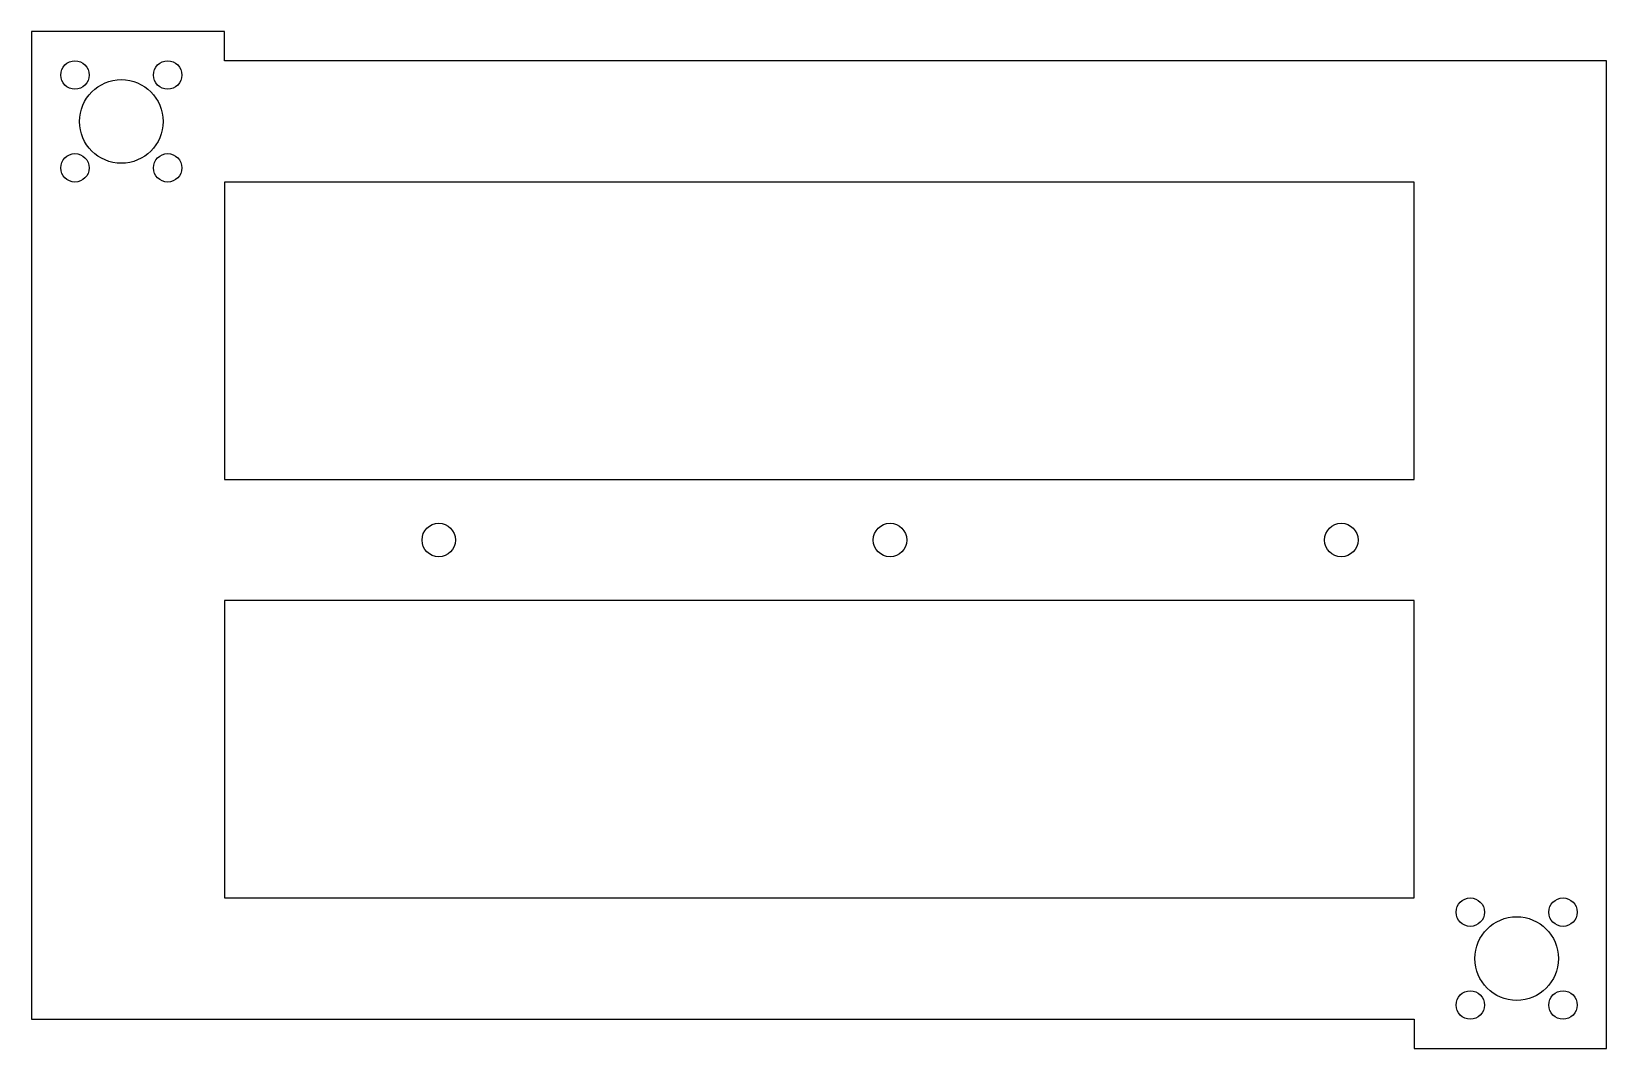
# Model space of a CAD drawing. Header units: millimetres. Extents: x -103 to 86, y 32 to 154.
import ezdxf

# ---------------------------------------------------------------- set-up
doc = ezdxf.new("R2010")
doc.units = ezdxf.units.MM

msp = doc.modelspace()

# ---------------------------------------------------------------- linework, layer by layer
at = {"color": 7, "linetype": 'Continuous', "lineweight": 25}
for p, q in [((-102.73, 153.63), (-102.73, 35.53)), ((-79.64, 153.63), (-102.73, 153.63)), ((-79.64, 150.13), (-79.64, 153.63)), ((85.73, 150.13), (-79.64, 150.13)), ((85.73, 32.03), (85.73, 150.13)), ((62.73, 135.63), (-79.64, 135.63)), ((-79.64, 135.63), (-79.64, 100.08)), ((62.73, 100.08), (62.73, 135.63)), ((-79.64, 100.08), (62.73, 100.08)), ((62.73, 85.58), (-79.64, 85.58)), ((-79.64, 85.58), (-79.64, 50.03)), ((62.73, 50.03), (62.73, 85.58)), ((-79.64, 50.03), (62.73, 50.03)), ((-102.73, 35.53), (62.73, 35.53)), ((62.73, 35.53), (62.73, 32.03)), ((62.73, 32.03), (85.73, 32.03))]:
    msp.add_line(p, q, dxfattribs=at)
for centre, radius in [((-97.53, 148.43), 1.7), ((-86.43, 148.43), 1.7), ((-91.98, 142.88), 5), ((-97.53, 137.33), 1.7), ((-86.43, 137.33), 1.7), ((-54, 92.83), 2), ((0, 92.83), 2), ((54, 92.83), 2), ((69.43, 48.33), 1.7), ((80.53, 48.33), 1.7), ((74.98, 42.78), 5), ((69.43, 37.23), 1.7), ((80.53, 37.23), 1.7)]:
    msp.add_circle(centre, radius, dxfattribs=at)

doc.saveas('drawing.dxf')
